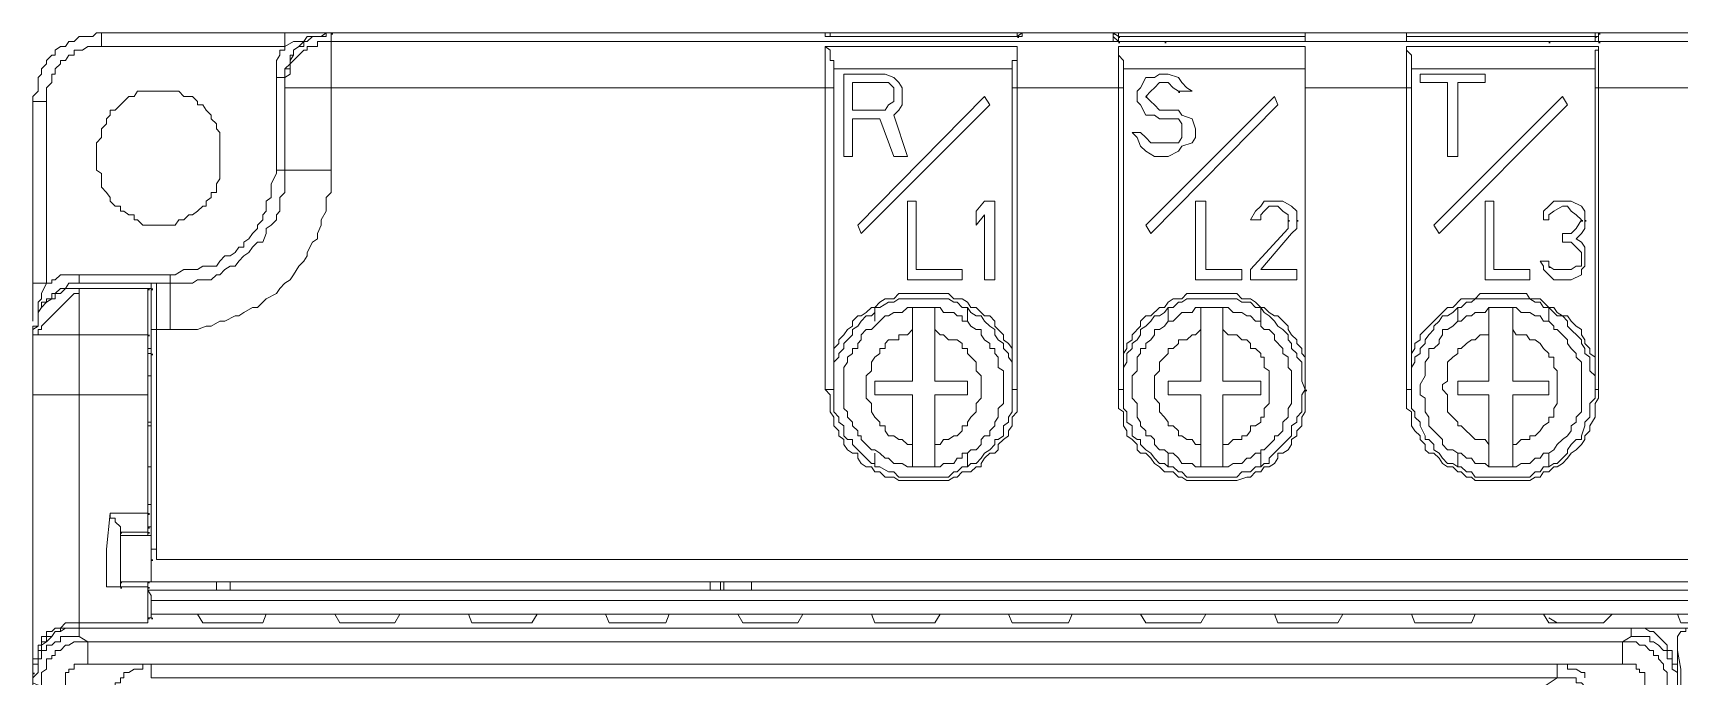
# Model space of a CAD drawing. Header units: millimetres. Extents: x -11 to 1219, y 0 to 1751.
# Drawn here: x 307.9 to 380.5, y 1281.6 to 1309.9 of the extents above; entities that cross this region are included whole.
import ezdxf

# ---------------------------------------------------------------- set-up
doc = ezdxf.new("R2010")
doc.units = ezdxf.units.MM
doc.header["$LTSCALE"] = 10
doc.layers.get('0').update_dxf_attribs({"linetype": 'CONTINUOUS'})
doc.layers.get('Defpoints').update_dxf_attribs({"linetype": 'CONTINUOUS'})

# ---------------------------------------------------------------- blocks, each defined once
blk = doc.blocks.new('Delta Drive')
at = {"layer": 'Defpoints', "lineweight": 0}
for points in [[(0.12917, 0.00667), (0.02, 0.00667), (0.0175, 0.00667), (0.01583, 0.005), (0.00917, 0.005), (0.00667, 0.0025), (0.00417, 0.0025), (0.0025, 0), (0, 0), (-0.0025, -0.00167), (-0.0025, -0.00417), (-0.00417, -0.00417), (-0.00667, -0.00667), (-0.00667, -0.00833), (-0.00917, -0.01083), (-0.00917, -0.01333), (-0.01083, -0.015), (-0.01083, -0.02167), (-0.01333, -0.02417), (-0.01333, -0.02667), (-0.01333, -0.13333)], [(0.105, -0.06), (0.105, -0.015), (0.10917, -0.015), (0.10917, -0.01333), (0.10917, -0.01083), (0.11167, -0.01083), (0.11167, -0.00667), (0.11333, -0.00417), (0.11333, -0.00167), (0.11583, 0), (0.11833, 0), (0.11833, 0.0025), (0.12, 0.0025), (0.1225, 0.005), (0.12667, 0.005), (0.12, 0.005), (0.11833, 0.0025), (0.11333, 0.0025), (0.10917, 0), (0.02, 0), (0.01333, 0), (0.01083, -0.00167), (0.00667, -0.00167), (0.00667, -0.00417), (0.00417, -0.00417), (0.0025, -0.00667), (0, -0.00667), (0, -0.00833), (-0.0025, -0.01083), (-0.0025, -0.01333), (-0.00417, -0.01333), (-0.00417, -0.0175), (-0.00667, -0.02), (-0.00667, -0.02667), (-0.01333, -0.02667)], [(0.00917, -0.11083), (0.05333, -0.11083), (0.05583, -0.11083), (0.06, -0.10833), (0.06667, -0.10833), (0.06917, -0.10667), (0.07583, -0.10667), (0.0775, -0.10417), (0.08, -0.10167), (0.0825, -0.10167), (0.085, -0.1), (0.08667, -0.0975), (0.08917, -0.0975), (0.08917, -0.095), (0.09167, -0.09333), (0.09333, -0.09083), (0.09583, -0.08833), (0.09583, -0.08667), (0.09833, -0.08417), (0.09833, -0.08167), (0.1, -0.08), (0.1, -0.075), (0.1025, -0.07333), (0.1025, -0.06667), (0.105, -0.06167), (0.105, -0.06), (0.10917, -0.06), (0.10917, -0.015), (0.10917, -0.01083), (0.11167, -0.00833), (0.11167, -0.00417), (0.11333, -0.00417), (0.11333, -0.00167), (0.11583, 0), (0.11833, 0.0025), (0.12, 0.005), (0.12667, 0.005), (0.12917, 0.00667), (0.13167, 0.00667), (0.13167, -0.06), (0.13167, -0.07083), (0.12917, -0.07333), (0.12917, -0.08), (0.12667, -0.08417), (0.12667, -0.08667), (0.125, -0.09083), (0.125, -0.09333), (0.1225, -0.095), (0.12, -0.1), (0.12, -0.10167), (0.11833, -0.10417), (0.11583, -0.10667), (0.11333, -0.11083), (0.11167, -0.11333), (0.10917, -0.115), (0.10667, -0.1175), (0.105, -0.12), (0.1, -0.1225), (0.09583, -0.12667), (0.09333, -0.12667), (0.08917, -0.12917), (0.08667, -0.13083), (0.085, -0.13083), (0.08, -0.13333), (0.0775, -0.13333), (0.07333, -0.13583), (0.07083, -0.13583), (0.06667, -0.1375), (0.05333, -0.1375), (0.05333, -0.115), (0.06417, -0.115), (0.06667, -0.11333), (0.07333, -0.11333), (0.07583, -0.11083), (0.0775, -0.11083), (0.08, -0.10833), (0.0825, -0.10667), (0.085, -0.10667), (0.08667, -0.10417), (0.08917, -0.10167), (0.09167, -0.1), (0.09333, -0.0975), (0.09583, -0.095), (0.09833, -0.095), (0.1, -0.09083), (0.1, -0.08833), (0.1025, -0.08667), (0.105, -0.08417), (0.105, -0.08167), (0.10667, -0.08), (0.10667, -0.07333), (0.10917, -0.07083), (0.10917, -0.06), (0.13167, -0.06)], [(0.02, 0), (0.02, 0.00667)], [(0.105, -0.015), (0.105, -0.00667), (0.10667, -0.00417), (0.10667, -0.00167), (0.10917, -0.00167), (0.10917, 0), (0.10917, 0.00667)], [(0.37583, -0.02), (0.10917, -0.02), (0.10917, -0.015), (0.11167, -0.01333), (0.11167, -0.00833), (0.11833, -0.00167), (0.12, -0.00167), (0.12, 0), (0.125, 0), (0.125, 0.0025), (0.13167, 0.0025), (0.95, 0.0025)], [(0.12667, 0.005), (0.12917, 0.005), (0.12917, 0.00667), (0.13167, 0.00667), (1.06167, 0.00667)], [(0.13167, 0.00667), (0.37167, 0.00667), (0.37167, 0.005), (0.37417, 0.005), (0.38083, 0.005), (0.45833, 0.005), (0.465, 0.005), (0.37417, 0.005), (0.37167, 0.005), (0.37167, 0.00667)], [(0.37417, 0.005), (0.37417, 0.00667), (0.37167, 0.00667), (0.37167, 0.005)], [(0.37167, 0.005), (0.37417, 0.005), (0.37167, 0.005)], [(0.37167, 0), (0.37417, -0.00167), (0.37417, -0.00667), (0.37583, -0.00667), (0.37583, -0.00833), (0.37583, -0.16667), (0.37167, -0.16667)], [(0.43583, 0.005), (0.4025, 0.005)], [(0.465, -0.16667), (0.4625, -0.16667), (0.4625, -0.00833), (0.4625, -0.00667), (0.465, -0.00667), (0.465, 0)], [(0.4675, 0.00667), (0.465, 0.005), (0.465, 0.00667), (0.465, 0.005)], [(0.4675, 0.005), (0.4675, 0.00667), (0.51167, 0.00667), (0.51417, 0.005), (0.605, 0.005), (0.605, 0.0025), (0.605, 0.00667), (0.65417, 0.00667), (0.65417, 0.005), (0.74583, 0.005), (0.7475, 0.005), (0.7475, 0.00667), (0.74583, 0.00667), (0.74583, 0.005), (0.74583, 0.0025), (0.7475, 0.0025)], [(0.51167, 0.00667), (0.51167, 0.005)], [(0.51417, 0.0025), (0.51417, 0.005), (0.51417, 0.00667), (0.51417, 0.005)], [(0.53667, 0.0025), (0.51417, 0.0025), (0.53667, 0.0025), (0.72333, 0.0025), (0.74583, 0.0025), (0.72333, 0.0025)], [(0.51417, 0), (0.51417, -0.00417), (0.51667, -0.00667), (0.51667, -0.00833), (0.51667, -0.16667), (0.51417, -0.16667)], [(0.605, 0.005), (0.605, 0.00667), (0.605, 0.005)], [(0.605, -0.16667), (0.605, -0.00833), (0.605, 0)], [(0.65417, -0.16667), (0.65667, -0.16667), (0.65667, -0.00833), (0.65667, -0.00417), (0.65417, -0.00167), (0.65417, 0)], [(0.7475, -0.16667), (0.74583, -0.16667), (0.74583, -0.00833), (0.74583, -0.00167), (0.7475, -0.00167), (0.7475, 0)], [(0.79417, 0.005), (0.79417, 0.00667), (0.7475, 0.00667), (0.7475, 0.005), (0.7475, 0.00667)], [(0.37583, -0.01083), (0.4625, -0.01083)], [(0.51667, -0.01083), (0.605, -0.01083)], [(0.65667, -0.01083), (0.74583, -0.01083)], [(0.4625, -0.02), (0.51667, -0.02)], [(0.605, -0.02), (0.65667, -0.02)], [(0.74583, -0.02), (0.79667, -0.02)], [(-0.00667, -0.02667), (-0.00667, -0.115), (-0.01333, -0.115)], [(0.05333, -0.11083), (0.05333, -0.115), (0.00917, -0.115), (0.00417, -0.115), (0.0025, -0.1175), (0, -0.1175), (-0.0025, -0.12), (-0.00417, -0.12), (-0.00417, -0.1225), (-0.00667, -0.1225), (-0.00667, -0.12417), (-0.00917, -0.12417), (-0.00917, -0.12667), (-0.01083, -0.12917), (-0.01083, -0.13583), (-0.01333, -0.13583), (-0.01333, -0.1375), (-0.01083, -0.13583), (-0.01083, -0.12917), (-0.00917, -0.12667), (-0.00667, -0.12417), (-0.00417, -0.1225), (-0.0025, -0.1225), (-0.0025, -0.12), (0, -0.12), (0.0025, -0.1175), (0.00917, -0.1175), (0.00917, -0.14), (0.00917, -0.2825), (0.00917, -0.28667), (0.01333, -0.28917), (0.01333, -0.3), (0.00667, -0.3), (0.00667, -0.3025), (0.00417, -0.3025), (0.00417, -0.30417), (0.0025, -0.30417), (0.0025, -0.31083)], [(-0.00917, -0.31083), (-0.00917, -0.30417), (-0.00667, -0.3025), (-0.00667, -0.2975), (-0.00417, -0.2975), (-0.00417, -0.29583), (-0.0025, -0.29583), (-0.0025, -0.29333), (0, -0.29333), (0.0025, -0.29083), (0.00417, -0.29083), (0.00667, -0.28917), (0.01333, -0.28917), (0.75917, -0.28917), (0.76583, -0.28917), (0.7675, -0.29083), (0.77, -0.29083), (0.7725, -0.29333), (0.77417, -0.29333), (0.77417, -0.29583), (0.77667, -0.29583), (0.77667, -0.2975), (0.77917, -0.3), (0.77917, -0.3025), (0.78083, -0.30417), (0.78083, -0.31083)], [(0.78583, -0.30917), (0.78583, -0.30417), (0.78333, -0.3025), (0.78333, -0.2975), (0.78083, -0.2975), (0.78083, -0.29333), (0.77917, -0.29333), (0.77667, -0.29083), (0.77417, -0.28917), (0.7725, -0.28917), (0.7725, -0.28667), (0.76333, -0.28667), (0.76333, -0.2825)], [(0.00917, -0.115), (0.00917, -0.11083), (0, -0.11083), (-0.0025, -0.11333), (-0.00417, -0.11333), (-0.00417, -0.115), (-0.00667, -0.115), (-0.00917, -0.12), (-0.00917, -0.1225), (-0.01083, -0.12417), (-0.01083, -0.13333)], [(0.0425, -0.14), (0.0425, -0.16917), (0.0425, -0.14), (0.00917, -0.14), (-0.01333, -0.14), (-0.01083, -0.14), (-0.01083, -0.1375), (-0.00917, -0.1375), (-0.00917, -0.13583), (0.00417, -0.1225), (0.00667, -0.12), (0.00917, -0.12), (0.00917, -0.1175), (0.0425, -0.1175), (0.0425, -0.12417)], [(0.04667, -0.24917), (1.035, -0.24917), (1.035, -0.115), (1.03667, -0.115), (1.03667, -0.1175), (1.03667, -0.26), (0.04417, -0.26), (0.02917, -0.26), (0.02917, -0.2575), (0.02917, -0.24), (0.02917, -0.2375), (0.02917, -0.23583), (0.02917, -0.2625), (0.02667, -0.2625)], [(0.04417, -0.2425), (0.04417, -0.24417), (0.04667, -0.24417), (0.04667, -0.24917), (0.04667, -0.115), (0.04417, -0.115), (0.04417, -0.1175), (0.0425, -0.1175), (0.04417, -0.1175), (0.04417, -0.26), (0.04417, -0.25583), (0.04417, -0.24917)], [(0.4625, -0.15083), (0.4625, -0.14667), (0.46083, -0.14417), (0.45833, -0.1425), (0.45833, -0.14), (0.45417, -0.13583), (0.45417, -0.13333), (0.45167, -0.13083), (0.44917, -0.13083), (0.445, -0.12667), (0.4425, -0.12667), (0.44083, -0.12417), (0.43833, -0.1225), (0.43417, -0.1225), (0.43167, -0.12), (0.4075, -0.12), (0.405, -0.1225), (0.40083, -0.1225), (0.39833, -0.12417), (0.39583, -0.12667), (0.39417, -0.12667), (0.39167, -0.12917), (0.38917, -0.13083), (0.3875, -0.13083), (0.385, -0.13333), (0.385, -0.13583), (0.3825, -0.1375), (0.38083, -0.14), (0.37833, -0.1425), (0.37833, -0.14417), (0.37583, -0.14667), (0.37583, -0.15083)], [(0.605, -0.15083), (0.60333, -0.14917), (0.60333, -0.14667), (0.60083, -0.14417), (0.60083, -0.1425), (0.59833, -0.14), (0.59667, -0.1375), (0.59667, -0.13583), (0.59167, -0.13083), (0.59, -0.13083), (0.5875, -0.12917), (0.585, -0.12667), (0.58333, -0.12667), (0.58083, -0.12417), (0.57833, -0.1225), (0.57417, -0.1225), (0.57167, -0.12), (0.5475, -0.12), (0.545, -0.1225), (0.54083, -0.1225), (0.53833, -0.12417), (0.53667, -0.12667), (0.53417, -0.12667), (0.53, -0.13083), (0.5275, -0.13083), (0.525, -0.13333), (0.525, -0.13583), (0.52083, -0.14), (0.52083, -0.1425), (0.51833, -0.14417), (0.51833, -0.14667), (0.51667, -0.14917), (0.51667, -0.15083)], [(0.74583, -0.15083), (0.74333, -0.14917), (0.74333, -0.14667), (0.74083, -0.14417), (0.74083, -0.1425), (0.73917, -0.14), (0.73917, -0.1375), (0.73667, -0.13583), (0.73417, -0.13333), (0.7325, -0.13083), (0.73, -0.13083), (0.7275, -0.12917), (0.72583, -0.12667), (0.72333, -0.12667), (0.71917, -0.1225), (0.71417, -0.1225), (0.7125, -0.12), (0.69, -0.12), (0.6875, -0.1225), (0.68083, -0.1225), (0.67667, -0.12667), (0.67417, -0.12667), (0.66083, -0.14), (0.66083, -0.1425), (0.65833, -0.14417), (0.65833, -0.14667), (0.65667, -0.14917), (0.65667, -0.15083)], [(0.41417, -0.20417), (0.41417, -0.16917), (0.39583, -0.16917), (0.39583, -0.1625), (0.41417, -0.1625), (0.41417, -0.12667)], [(0.39583, -0.13333), (0.39583, -0.12667)], [(0.425, -0.12667), (0.425, -0.1625), (0.44083, -0.1625), (0.44083, -0.16917), (0.425, -0.16917), (0.425, -0.20417)], [(0.44083, -0.13333), (0.44083, -0.12667)], [(0.55417, -0.20417), (0.55417, -0.16917), (0.53833, -0.16917), (0.53833, -0.1625), (0.55417, -0.1625), (0.55417, -0.12667)], [(0.53833, -0.13333), (0.53833, -0.12667)], [(0.565, -0.12667), (0.565, -0.1625), (0.58333, -0.1625), (0.58333, -0.16917), (0.565, -0.16917), (0.565, -0.20417)], [(0.58333, -0.13333), (0.58333, -0.12667)], [(0.69417, -0.20417), (0.69417, -0.16917), (0.67917, -0.16917), (0.67917, -0.1625), (0.69417, -0.1625), (0.69417, -0.12667)], [(0.67917, -0.13333), (0.67917, -0.12667)], [(0.70583, -0.12667), (0.70583, -0.1625), (0.72333, -0.1625), (0.72333, -0.16917), (0.70583, -0.16917), (0.70583, -0.20417)], [(0.72333, -0.13333), (0.72333, -0.12667)], [(0.0425, -0.28), (0.00917, -0.28), (0.00667, -0.28), (0.0025, -0.28), (0, -0.2825), (-0.0025, -0.2825), (-0.00417, -0.28417), (-0.00667, -0.28417), (-0.00667, -0.28667), (-0.00917, -0.28667), (-0.00917, -0.29083), (-0.01083, -0.29083), (-0.01083, -0.2975), (-0.01333, -0.2975), (-0.01333, -0.3025), (-0.01333, -0.1375)], [(0.04417, -0.1375), (0.05333, -0.1375)], [(0.41417, -0.1375), (0.41167, -0.14), (0.4075, -0.14), (0.4075, -0.1425), (0.4025, -0.1425), (0.40083, -0.14417), (0.40083, -0.14667), (0.39833, -0.14667), (0.39833, -0.14917), (0.39583, -0.15083), (0.39417, -0.15333), (0.39417, -0.1575), (0.39167, -0.16), (0.39167, -0.17083), (0.39417, -0.17333), (0.39417, -0.1775), (0.39583, -0.18), (0.39833, -0.1825), (0.39833, -0.18417), (0.40083, -0.18417), (0.40083, -0.18667), (0.4025, -0.18917), (0.405, -0.18917), (0.4075, -0.19083), (0.40917, -0.19083), (0.41167, -0.19333), (0.41417, -0.19333)], [(0.425, -0.19333), (0.4275, -0.19333), (0.42917, -0.19083), (0.43167, -0.19083), (0.43417, -0.18917), (0.43583, -0.18917), (0.43833, -0.18667), (0.43833, -0.18417), (0.44083, -0.18417), (0.44083, -0.1825), (0.4425, -0.18), (0.445, -0.1775), (0.445, -0.17333), (0.4475, -0.17083), (0.4475, -0.16), (0.445, -0.1575), (0.445, -0.15333), (0.44083, -0.14917), (0.44083, -0.14667), (0.43833, -0.14667), (0.43833, -0.14417), (0.43583, -0.1425), (0.43167, -0.1425), (0.42917, -0.14), (0.4275, -0.14), (0.425, -0.1375)], [(0.55417, -0.1375), (0.55167, -0.14), (0.55, -0.14), (0.5475, -0.1425), (0.54333, -0.1425), (0.54333, -0.14417), (0.54083, -0.14667), (0.53833, -0.14667), (0.53833, -0.14917), (0.53417, -0.15333), (0.53417, -0.1575), (0.53167, -0.16), (0.53167, -0.17083), (0.53417, -0.17333), (0.53417, -0.1775), (0.53667, -0.18), (0.53833, -0.1825), (0.53833, -0.18417), (0.54083, -0.18417), (0.54333, -0.18667), (0.54333, -0.18917), (0.545, -0.18917), (0.5475, -0.19083), (0.55, -0.19083), (0.55167, -0.19333), (0.55417, -0.19333)], [(0.565, -0.19333), (0.5675, -0.19333), (0.57, -0.19083), (0.57417, -0.19083), (0.57417, -0.18917), (0.57667, -0.18917), (0.57833, -0.18667), (0.57833, -0.18417), (0.58083, -0.18417), (0.58333, -0.1825), (0.58333, -0.18), (0.585, -0.18), (0.585, -0.17583), (0.5875, -0.17333), (0.5875, -0.1575), (0.585, -0.15583), (0.585, -0.15083), (0.58333, -0.15083), (0.58333, -0.14917), (0.58083, -0.14667), (0.57833, -0.14667), (0.57833, -0.14417), (0.57667, -0.1425), (0.57417, -0.1425), (0.57167, -0.14), (0.5675, -0.14), (0.565, -0.1375)], [(0.69417, -0.1375), (0.69417, -0.14), (0.69, -0.14), (0.6875, -0.1425), (0.68583, -0.1425), (0.68333, -0.14417), (0.68083, -0.14667), (0.67917, -0.14667), (0.67917, -0.14917), (0.67667, -0.15083), (0.67417, -0.15333), (0.67417, -0.1625), (0.67167, -0.16417), (0.67167, -0.16667), (0.67417, -0.16917), (0.67417, -0.1775), (0.67917, -0.1825), (0.67917, -0.18417), (0.68083, -0.18417), (0.6875, -0.19083), (0.6925, -0.19083), (0.69417, -0.19333)], [(0.70583, -0.19333), (0.7075, -0.19333), (0.71, -0.19083), (0.71417, -0.19083), (0.71417, -0.18917), (0.71667, -0.18917), (0.71917, -0.18667), (0.72083, -0.18417), (0.72333, -0.1825), (0.72333, -0.18), (0.72583, -0.18), (0.72583, -0.17583), (0.7275, -0.17333), (0.7275, -0.1575), (0.72583, -0.15583), (0.72583, -0.15083), (0.72333, -0.15083), (0.72333, -0.14917), (0.72083, -0.14667), (0.71917, -0.14417), (0.71667, -0.1425), (0.71417, -0.1425), (0.7125, -0.14), (0.7075, -0.14), (0.70583, -0.1375)], [(0.04417, -0.14917), (0.0425, -0.14917)], [(0.04417, -0.16), (0.0425, -0.16)], [(-0.01333, -0.16917), (0.0425, -0.16917), (0.0425, -0.22667), (0.0425, -0.22917), (0.0425, -0.23333), (0.0425, -0.23583), (0.0425, -0.2375)], [(0.02917, -0.23583), (0.0425, -0.23583), (0.0425, -0.23333), (0.0425, -0.22917), (0.0425, -0.22667), (0.0425, -0.16917)], [(0.04417, -0.1825), (0.0425, -0.1825)], [(0.0425, -0.18417), (0.04417, -0.18417)], [(0.39583, -0.20417), (0.39583, -0.1975)], [(0.44083, -0.20417), (0.44083, -0.1975)], [(0.53833, -0.20417), (0.53833, -0.1975)], [(0.58333, -0.20417), (0.58333, -0.1975)], [(0.67917, -0.20417), (0.67917, -0.1975)], [(0.72333, -0.20417), (0.72333, -0.1975)], [(0.0425, -0.20417), (0.04417, -0.20417)], [(0.0425, -0.2225), (0.04417, -0.2225)], [(0.0425, -0.23583), (0.0425, -0.2375), (0.0425, -0.23583), (0.04, -0.23583), (0.02917, -0.23583), (0.02917, -0.23333), (0.02667, -0.23083), (0.02667, -0.22917), (0.02417, -0.22917), (0.02417, -0.22667), (0.0225, -0.24417), (0.0225, -0.2625), (0.02667, -0.2625), (0.0425, -0.2625), (0.0225, -0.2625)], [(0.02417, -0.22667), (0.0425, -0.22667)], [(0.02917, -0.2375), (0.04417, -0.2375)], [(0.0425, -0.23333), (0.04417, -0.23333)], [(0.0425, -0.2625), (0.04, -0.2625), (0.02917, -0.2625), (0.02917, -0.26)], [(0.0425, -0.26), (0.0425, -0.2625), (0.0425, -0.26), (0.0425, -0.2625), (0.0425, -0.26417), (0.04417, -0.26417)], [(1.03917, -0.26917), (1.03917, -0.26417), (1.03917, -0.2625), (1.04167, -0.2625), (1.03917, -0.2625), (1.03917, -0.26417), (0.0425, -0.26417)], [(0.0825, -0.26417), (0.0825, -0.26)], [(0.31583, -0.26), (0.31583, -0.26417)], [(0.32083, -0.26), (0.32083, -0.26417)], [(0.3225, -0.26417), (0.3225, -0.26)], [(0.33583, -0.26417), (0.33583, -0.26)], [(1.03917, -0.26417), (1.03917, -0.27083), (1.04167, -0.2775), (1.03917, -0.27583), (1.03917, -0.26917), (0.04417, -0.26917)], [(0.165, -0.27583), (0.1625, -0.28), (0.15833, -0.28), (0.14, -0.28), (0.13583, -0.28), (0.13333, -0.27583), (0.1, -0.27583), (0.06667, -0.27583), (0.04417, -0.27583)], [(0.1, -0.27583), (0.09833, -0.28), (0.09167, -0.28), (0.07583, -0.28), (0.06917, -0.28), (0.06667, -0.27583)], [(0.13333, -0.27583), (0.165, -0.27583), (0.19833, -0.27583), (0.23167, -0.27583), (0.265, -0.27583), (0.29583, -0.27583), (0.32917, -0.27583), (0.33167, -0.28), (0.33583, -0.28), (0.35417, -0.28), (0.35833, -0.28), (0.36083, -0.27583)], [(0.23167, -0.27583), (0.22917, -0.28), (0.2225, -0.28), (0.20667, -0.28), (0.2, -0.28), (0.19833, -0.27583)], [(0.29583, -0.27583), (0.29417, -0.28), (0.2875, -0.28), (0.27167, -0.28), (0.26667, -0.28), (0.265, -0.27583)], [(0.32917, -0.27583), (0.36083, -0.27583), (0.39417, -0.27583), (0.4275, -0.27583), (0.46083, -0.27583)], [(0.4275, -0.27583), (0.425, -0.28), (0.41833, -0.28), (0.4025, -0.28), (0.39583, -0.28), (0.39417, -0.27583)], [(0.55667, -0.27583), (0.525, -0.27583), (0.49167, -0.27583)], [(0.65667, -0.27583), (0.6875, -0.27583), (0.68583, -0.28), (0.68083, -0.28), (0.66333, -0.28), (0.65833, -0.28), (0.65667, -0.27583), (0.62333, -0.27583), (0.59, -0.27583), (0.55667, -0.27583), (0.55417, -0.28), (0.55, -0.28), (0.53167, -0.28), (0.5275, -0.28), (0.525, -0.27583)], [(0.62333, -0.27583), (0.62083, -0.28), (0.61417, -0.28), (0.59833, -0.28), (0.59167, -0.28), (0.59, -0.27583)], [(0.75417, -0.27583), (0.72083, -0.27583), (0.6875, -0.27583)], [(0.88333, -0.27583), (0.87667, -0.29083), (0.87, -0.29083), (0.86333, -0.29083), (0.85917, -0.29083), (0.8525, -0.27583), (0.81917, -0.27583), (0.78583, -0.27583), (0.75417, -0.27583), (0.75, -0.28), (0.74583, -0.28), (0.73, -0.28), (0.72333, -0.28), (0.72083, -0.27583)], [(0.7275, -0.28), (0.72333, -0.2775)], [(0.81917, -0.27583), (0.81667, -0.28), (0.81, -0.28), (0.79417, -0.28), (0.7875, -0.28), (0.78583, -0.27583)], [(0.0025, -0.31083), (-0.00917, -0.31083), (-0.01333, -0.30917), (-0.01333, -0.30667), (-0.01083, -0.30417), (-0.01083, -0.2975), (-0.00917, -0.2975), (-0.00917, -0.29333), (-0.00667, -0.29333), (-0.00667, -0.29083), (-0.00417, -0.29083), (-0.0025, -0.28917), (0, -0.28917), (0, -0.28667), (0.00917, -0.28667)], [(0.78583, -1.475), (0.78583, -1.4775), (0.78583, -0.29333), (0.78583, -0.28667), (0.7875, -0.28417), (0.79, -0.28417), (0.79, -0.2825), (0.79667, -0.2825), (0.00917, -0.2825), (0.76333, -0.2825), (0.77, -0.2825), (0.7725, -0.28417), (0.77417, -0.28417), (0.78083, -0.29083), (0.78083, -0.29333), (0.78333, -0.29333), (0.78333, -0.3), (0.78583, -0.3), (0.78583, -0.30417)], [(0.75917, -0.3), (0.75917, -0.28917), (0.76333, -0.28667)], [(0.78583, -0.29333), (0.7875, -0.3025), (0.7875, -0.885), (0.7875, -0.8875), (0.79, -0.89), (0.7925, -0.89), (0.79417, -0.89167), (0.79917, -0.89167), (0.79917, -0.89), (0.80083, -0.89)], [(0.10917, -1.795), (0.00917, -1.795), (0.00917, -1.49917), (0.00667, -1.49917), (0.00667, -1.4975), (0, -1.4975), (0, -1.495), (-0.00417, -1.495), (-0.00417, -1.4925), (-0.00667, -1.4925), (-0.00667, -1.49083), (-0.00917, -1.48833), (-0.00917, -1.48583), (-0.01083, -1.48583), (-0.01083, -1.47917), (-0.01333, -1.47917), (-0.01333, -1.4775), (-0.01333, -0.30417), (-0.01333, -0.3), (-0.01333, -0.3025), (-0.01333, -0.30417)], [(0.78083, -0.86333), (0.78083, -0.31083), (0.77, -0.31083), (0.77, -0.30417), (0.7675, -0.30417), (0.7675, -0.3025), (0.76583, -0.3025), (0.76583, -0.3), (0.75917, -0.3), (0.01333, -0.3)], [(0.0225, -0.3225), (0.02417, -0.32), (0.02417, -0.31333), (0.02667, -0.31083), (0.02667, -0.30917), (0.02917, -0.30917), (0.02917, -0.30667), (0.03083, -0.30667), (0.03083, -0.30417), (0.03333, -0.30417), (0.03583, -0.3025), (0.04, -0.3025), (0.04, -0.3), (0.04417, -0.3), (0.04417, -0.30667), (0.7275, -0.30667), (0.73667, -0.30667), (0.73667, -0.30917), (0.73917, -0.30917), (0.74083, -0.31083), (0.74083, -0.31333), (0.74333, -0.31333), (0.74333, -0.3225), (0.72333, -0.33833)], [(0.04417, -0.3), (0.7275, -0.3), (0.7325, -0.3), (0.7325, -0.3025), (0.73667, -0.3025), (0.73917, -0.30417), (0.74083, -0.30417), (0.74083, -0.30667)], [(0.7275, -0.3), (0.7275, -0.30667), (0.7075, -0.32)]]:
    blk.add_lwpolyline(points, dxfattribs=at)
for points in [[(0.465, 0), (0.37167, 0), (0.37167, -0.16667), (0.37417, -0.16917), (0.37417, -0.1775), (0.37583, -0.18), (0.37583, -0.18417), (0.37833, -0.18667), (0.37833, -0.18917), (0.38083, -0.19083), (0.38083, -0.19333), (0.3825, -0.19583), (0.385, -0.1975), (0.3875, -0.1975), (0.3875, -0.2), (0.38917, -0.2025), (0.39167, -0.20417), (0.39417, -0.20417), (0.39583, -0.20667), (0.39833, -0.20667), (0.40083, -0.20917), (0.405, -0.20917), (0.4075, -0.21083), (0.43167, -0.21083), (0.43417, -0.20917), (0.43583, -0.20917), (0.43833, -0.20667), (0.4425, -0.20667), (0.445, -0.20417), (0.4475, -0.20417), (0.4475, -0.2025), (0.44917, -0.2), (0.45167, -0.1975), (0.45417, -0.1975), (0.45583, -0.19583), (0.45583, -0.19333), (0.45833, -0.19083), (0.46083, -0.18917), (0.46083, -0.18667), (0.4625, -0.18417), (0.4625, -0.18), (0.465, -0.1775), (0.465, -0.16667)], [(0.465, 0.005), (0.4675, 0.005)], [(0.51417, 0.0025), (0.51167, 0.005), (0.51167, 0.0025)], [(0.605, 0), (0.51417, 0), (0.51417, -0.16667), (0.51417, -0.17583), (0.51667, -0.1775), (0.51667, -0.18417), (0.51833, -0.18667), (0.51833, -0.18917), (0.52083, -0.19083), (0.52333, -0.19333), (0.52333, -0.19583), (0.525, -0.1975), (0.5275, -0.1975), (0.53, -0.2), (0.53167, -0.2025), (0.53417, -0.20417), (0.53667, -0.20667), (0.54083, -0.20667), (0.54333, -0.20917), (0.545, -0.20917), (0.5475, -0.21083), (0.57167, -0.21083), (0.57667, -0.20917), (0.57833, -0.20917), (0.58083, -0.20667), (0.58333, -0.20667), (0.585, -0.20417), (0.5875, -0.20417), (0.59, -0.2025), (0.59167, -0.2), (0.59167, -0.1975), (0.59417, -0.1975), (0.59667, -0.19583), (0.59833, -0.19333), (0.59833, -0.19083), (0.60083, -0.18917), (0.60083, -0.18667), (0.60333, -0.18417), (0.60333, -0.18), (0.605, -0.1775), (0.605, -0.16667)], [(0.65417, 0.00667), (0.65417, 0.005), (0.65417, 0.0025)], [(0.7475, 0), (0.65417, 0), (0.65417, -0.16667), (0.65417, -0.17583), (0.65667, -0.1775), (0.65667, -0.18417), (0.65833, -0.18667), (0.66083, -0.18917), (0.66083, -0.19083), (0.66333, -0.19333), (0.66333, -0.19583), (0.665, -0.1975), (0.6675, -0.1975), (0.67, -0.2), (0.67167, -0.2025), (0.67417, -0.20417), (0.67667, -0.20417), (0.67917, -0.20667), (0.68083, -0.20667), (0.68333, -0.20917), (0.68583, -0.20917), (0.6875, -0.21083), (0.71417, -0.21083), (0.71667, -0.20917), (0.71917, -0.20917), (0.72083, -0.20667), (0.72333, -0.20667), (0.72583, -0.20417), (0.7275, -0.20417), (0.73, -0.2025), (0.7325, -0.2), (0.73417, -0.1975), (0.73667, -0.19583), (0.73917, -0.19333), (0.74083, -0.19083), (0.74083, -0.18917), (0.74333, -0.18667), (0.74333, -0.18417), (0.74583, -0.18), (0.74583, -0.17333), (0.7475, -0.17083), (0.7475, -0.16667)], [(0.7475, 0.005), (0.7475, 0.0025)], [(0.40917, -0.02833), (0.40917, -0.02667), (0.40917, -0.02167), (0.40917, -0.02), (0.4075, -0.0175), (0.405, -0.015), (0.40083, -0.01333), (0.38083, -0.01333), (0.38083, -0.05333), (0.385, -0.05333), (0.385, -0.035), (0.39833, -0.035), (0.405, -0.05333), (0.41167, -0.05333), (0.405, -0.03333), (0.4075, -0.03083)], [(0.53, -0.04667), (0.5275, -0.04417), (0.525, -0.04167), (0.52083, -0.04167), (0.52333, -0.04417), (0.525, -0.04833), (0.5275, -0.05083), (0.53167, -0.05333), (0.53833, -0.05333), (0.54333, -0.05083), (0.545, -0.04833), (0.55, -0.04667), (0.55167, -0.04417), (0.55167, -0.04), (0.55, -0.035), (0.545, -0.03333), (0.54333, -0.03083), (0.53833, -0.03083), (0.53417, -0.03083), (0.53167, -0.02833), (0.53, -0.02667), (0.5275, -0.02417), (0.53, -0.02167), (0.53167, -0.02), (0.53417, -0.0175), (0.53833, -0.0175), (0.54083, -0.02), (0.54333, -0.02167), (0.55, -0.02167), (0.5475, -0.02), (0.545, -0.0175), (0.54333, -0.015), (0.53833, -0.01333), (0.53417, -0.01333), (0.53167, -0.015), (0.5275, -0.015), (0.525, -0.02), (0.52333, -0.02167), (0.52333, -0.02667), (0.525, -0.02833), (0.5275, -0.03333), (0.53167, -0.03333), (0.53417, -0.035), (0.53833, -0.035), (0.54333, -0.035), (0.545, -0.0375), (0.545, -0.04), (0.545, -0.04167), (0.545, -0.04417), (0.54333, -0.04667), (0.53833, -0.04667), (0.53167, -0.04667)], [(0.67917, -0.05333), (0.67917, -0.0175), (0.6925, -0.0175), (0.6925, -0.01333), (0.66083, -0.01333), (0.66083, -0.0175), (0.67417, -0.0175), (0.67417, -0.05333)], [(0.0175, -0.055), (0.0175, -0.06), (0.02, -0.06167), (0.02, -0.06833), (0.0225, -0.07083), (0.02417, -0.07333), (0.02417, -0.075), (0.02667, -0.0775), (0.02917, -0.0775), (0.02917, -0.08), (0.03083, -0.08), (0.03333, -0.08167), (0.03583, -0.08167), (0.03583, -0.08417), (0.0375, -0.08417), (0.04, -0.08667), (0.05583, -0.08667), (0.0575, -0.08417), (0.06, -0.08417), (0.0625, -0.08167), (0.06417, -0.08167), (0.06667, -0.08), (0.06917, -0.0775), (0.07083, -0.0775), (0.07083, -0.075), (0.07333, -0.07333), (0.07333, -0.07083), (0.07583, -0.07083), (0.07583, -0.06667), (0.0775, -0.06417), (0.0775, -0.055), (0.0775, -0.05083), (0.0775, -0.04167), (0.07583, -0.04), (0.07583, -0.0375), (0.07333, -0.035), (0.07333, -0.03333), (0.07083, -0.03083), (0.06917, -0.02833), (0.06667, -0.02833), (0.06667, -0.02667), (0.06417, -0.02417), (0.06, -0.02417), (0.0575, -0.02167), (0.0375, -0.02167), (0.03583, -0.02417), (0.03333, -0.02417), (0.02667, -0.03083), (0.02417, -0.03083), (0.02417, -0.03333), (0.0225, -0.035), (0.0225, -0.0375), (0.02, -0.04), (0.02, -0.04417), (0.0175, -0.04667), (0.0175, -0.05083)], [(0.385, -0.0175), (0.40083, -0.0175), (0.4025, -0.0175), (0.405, -0.02), (0.405, -0.02167), (0.405, -0.02417), (0.405, -0.02667), (0.4025, -0.02833), (0.40083, -0.03083), (0.385, -0.03083)], [(0.3875, -0.08667), (0.38917, -0.09083), (0.45167, -0.02833), (0.44917, -0.02417)], [(0.59, -0.02417), (0.5275, -0.08667), (0.53, -0.09083), (0.59167, -0.02833)], [(0.6675, -0.08667), (0.67, -0.09083), (0.7325, -0.02833), (0.73, -0.02417)], [(0.43833, -0.10833), (0.41583, -0.10833), (0.41583, -0.075), (0.41167, -0.075), (0.41167, -0.11333), (0.43833, -0.11333)], [(0.44917, -0.08167), (0.44917, -0.11333), (0.45417, -0.11333), (0.45417, -0.075), (0.44917, -0.075), (0.445, -0.08), (0.445, -0.08667)], [(0.57417, -0.10833), (0.55667, -0.10833), (0.55667, -0.075), (0.55167, -0.075), (0.55167, -0.11333), (0.57417, -0.11333)], [(0.58333, -0.0775), (0.58083, -0.08), (0.57833, -0.08417), (0.58333, -0.08417), (0.58333, -0.08167), (0.585, -0.08), (0.5875, -0.0775), (0.59167, -0.0775), (0.59417, -0.08), (0.59667, -0.08167), (0.59667, -0.08417), (0.59667, -0.08833), (0.57833, -0.10833), (0.57833, -0.11333), (0.60083, -0.11333), (0.60083, -0.10833), (0.58333, -0.10833), (0.59833, -0.09083), (0.60083, -0.08833), (0.60083, -0.08417), (0.60083, -0.08), (0.59833, -0.0775), (0.59417, -0.075), (0.59167, -0.075), (0.59, -0.075), (0.585, -0.075)], [(0.71417, -0.10833), (0.69667, -0.10833), (0.69667, -0.075), (0.6925, -0.075), (0.6925, -0.11333), (0.71417, -0.11333)], [(0.72333, -0.08167), (0.72583, -0.08), (0.73, -0.0775), (0.7325, -0.0775), (0.73417, -0.08), (0.73667, -0.08167), (0.73917, -0.08417), (0.73667, -0.08833), (0.73417, -0.09083), (0.7325, -0.09083), (0.73, -0.09083), (0.73, -0.095), (0.7325, -0.095), (0.73417, -0.095), (0.73667, -0.0975), (0.73917, -0.1), (0.73917, -0.10417), (0.73917, -0.10667), (0.73667, -0.10667), (0.73417, -0.10833), (0.7325, -0.10833), (0.7275, -0.10833), (0.72583, -0.10833), (0.72333, -0.10667), (0.72333, -0.10417), (0.71917, -0.10417), (0.72083, -0.10667), (0.72083, -0.10833), (0.72333, -0.11083), (0.72583, -0.11333), (0.7275, -0.11333), (0.7325, -0.11333), (0.73417, -0.11333), (0.73917, -0.11083), (0.73917, -0.10833), (0.74083, -0.10667), (0.74083, -0.10417), (0.74083, -0.1), (0.74083, -0.0975), (0.73917, -0.095), (0.73667, -0.09333), (0.73917, -0.09083), (0.74083, -0.08833), (0.74083, -0.08417), (0.74083, -0.08), (0.73917, -0.0775), (0.73417, -0.075), (0.7325, -0.075), (0.73, -0.075), (0.72583, -0.075), (0.72333, -0.0775), (0.72083, -0.08), (0.72083, -0.08417), (0.72333, -0.08417)], [(0.0425, -0.1175), (0.0425, -0.1225), (0.0425, -0.13583), (0.0425, -0.12417)], [(0.4625, -0.16667), (0.4625, -0.15333), (0.46083, -0.15083), (0.46083, -0.14917), (0.45833, -0.14667), (0.45833, -0.14417), (0.45583, -0.1425), (0.45417, -0.14), (0.45417, -0.1375), (0.45167, -0.13583), (0.44917, -0.13333), (0.4475, -0.13083), (0.445, -0.13083), (0.4425, -0.12917), (0.44083, -0.12667), (0.43833, -0.12667), (0.43583, -0.12417), (0.43417, -0.12417), (0.43167, -0.1225), (0.4075, -0.1225), (0.405, -0.12417), (0.4025, -0.12417), (0.39833, -0.12667), (0.39583, -0.12667), (0.39583, -0.12917), (0.39417, -0.13083), (0.39167, -0.13083), (0.38917, -0.13333), (0.3875, -0.13583), (0.385, -0.1375), (0.385, -0.14), (0.38083, -0.14417), (0.38083, -0.14667), (0.37833, -0.14917), (0.37833, -0.15083), (0.37583, -0.15333), (0.37583, -0.1775), (0.37833, -0.18), (0.37833, -0.1825), (0.38083, -0.18417), (0.38083, -0.18917), (0.3825, -0.19083), (0.385, -0.19083), (0.385, -0.19333), (0.39417, -0.2025), (0.39583, -0.2025), (0.39583, -0.20417), (0.39833, -0.20417), (0.4025, -0.20667), (0.405, -0.20667), (0.4075, -0.20917), (0.43167, -0.20917), (0.43417, -0.20667), (0.43583, -0.20667), (0.43833, -0.20417), (0.44083, -0.20417), (0.4425, -0.2025), (0.445, -0.2025), (0.4475, -0.2), (0.44917, -0.1975), (0.45167, -0.19583), (0.45417, -0.19333), (0.45417, -0.19083), (0.45583, -0.19083), (0.45833, -0.18917), (0.45833, -0.18417), (0.46083, -0.1825), (0.46083, -0.18), (0.4625, -0.1775)], [(0.45833, -0.16667), (0.45833, -0.1575), (0.45583, -0.15583), (0.45583, -0.15083), (0.45417, -0.14917), (0.45417, -0.14667), (0.45167, -0.14667), (0.45167, -0.14417), (0.44917, -0.1425), (0.4475, -0.14), (0.4475, -0.1375), (0.445, -0.1375), (0.4425, -0.13583), (0.44083, -0.13333), (0.43833, -0.13333), (0.43833, -0.13083), (0.43583, -0.13083), (0.43417, -0.12917), (0.42917, -0.12917), (0.4275, -0.12667), (0.41167, -0.12667), (0.40917, -0.12917), (0.405, -0.12917), (0.4025, -0.13083), (0.40083, -0.13083), (0.39417, -0.1375), (0.39167, -0.1375), (0.38917, -0.14), (0.38917, -0.1425), (0.3875, -0.14417), (0.3875, -0.14667), (0.385, -0.14667), (0.385, -0.14917), (0.3825, -0.15083), (0.3825, -0.15333), (0.38083, -0.15583), (0.38083, -0.17583), (0.3825, -0.1775), (0.3825, -0.18), (0.385, -0.1825), (0.385, -0.18417), (0.3875, -0.18667), (0.3875, -0.18917), (0.38917, -0.18917), (0.38917, -0.19083), (0.39417, -0.19583), (0.39583, -0.19583), (0.39833, -0.1975), (0.40083, -0.2), (0.4025, -0.2), (0.405, -0.2025), (0.40917, -0.2025), (0.41167, -0.20417), (0.4275, -0.20417), (0.42917, -0.2025), (0.43417, -0.2025), (0.43583, -0.2), (0.43833, -0.2), (0.43833, -0.1975), (0.44083, -0.1975), (0.4425, -0.19583), (0.445, -0.19583), (0.4475, -0.19333), (0.4475, -0.19083), (0.44917, -0.18917), (0.45167, -0.18917), (0.45167, -0.18667), (0.45417, -0.18417), (0.45417, -0.1825), (0.45583, -0.18), (0.45583, -0.17583), (0.45833, -0.17333)], [(0.605, -0.16667), (0.60333, -0.1625), (0.60333, -0.15333), (0.60083, -0.15083), (0.60083, -0.14917), (0.59833, -0.14667), (0.59833, -0.14417), (0.59667, -0.1425), (0.59667, -0.14), (0.59417, -0.1375), (0.59167, -0.13583), (0.59, -0.13333), (0.5875, -0.13083), (0.585, -0.12917), (0.58333, -0.12667), (0.58083, -0.12667), (0.57833, -0.12417), (0.57417, -0.12417), (0.57167, -0.1225), (0.5475, -0.1225), (0.545, -0.12417), (0.54333, -0.12417), (0.54083, -0.12667), (0.53833, -0.12667), (0.53667, -0.12917), (0.53417, -0.13083), (0.53167, -0.13083), (0.53, -0.13333), (0.5275, -0.13583), (0.525, -0.1375), (0.525, -0.14), (0.52333, -0.1425), (0.52083, -0.14417), (0.52083, -0.14667), (0.51833, -0.14917), (0.51833, -0.15333), (0.51667, -0.15583), (0.51667, -0.17583), (0.51833, -0.1775), (0.51833, -0.1825), (0.52083, -0.18417), (0.52083, -0.18917), (0.52333, -0.19083), (0.525, -0.19083), (0.525, -0.19333), (0.5275, -0.19583), (0.53, -0.1975), (0.53167, -0.2), (0.53417, -0.2025), (0.53667, -0.2025), (0.53833, -0.20417), (0.54083, -0.20417), (0.54333, -0.20667), (0.545, -0.20667), (0.5475, -0.20917), (0.57167, -0.20917), (0.57417, -0.20667), (0.57833, -0.20667), (0.58083, -0.20417), (0.58333, -0.20417), (0.585, -0.2025), (0.5875, -0.2025), (0.5875, -0.2), (0.59833, -0.18917), (0.59833, -0.18417), (0.60083, -0.1825), (0.60083, -0.18), (0.60333, -0.1775), (0.60333, -0.16917)], [(0.59833, -0.16667), (0.59833, -0.1575), (0.59667, -0.15583), (0.59667, -0.15083), (0.59417, -0.14917), (0.59417, -0.14667), (0.59, -0.1425), (0.59, -0.14), (0.5875, -0.1375), (0.585, -0.1375), (0.58333, -0.13583), (0.58333, -0.13333), (0.58083, -0.13333), (0.57833, -0.13083), (0.57667, -0.13083), (0.57417, -0.12917), (0.57, -0.12917), (0.5675, -0.12667), (0.55167, -0.12667), (0.55, -0.12917), (0.545, -0.12917), (0.54083, -0.13333), (0.53833, -0.13333), (0.53667, -0.13583), (0.53417, -0.1375), (0.53167, -0.1375), (0.53167, -0.14), (0.53, -0.1425), (0.5275, -0.14417), (0.5275, -0.14667), (0.525, -0.14667), (0.525, -0.14917), (0.52333, -0.15083), (0.52333, -0.1575), (0.52083, -0.16), (0.52083, -0.17083), (0.52333, -0.17333), (0.52333, -0.18), (0.525, -0.1825), (0.525, -0.18417), (0.5275, -0.18667), (0.5275, -0.18917), (0.53, -0.18917), (0.53167, -0.19083), (0.53167, -0.19333), (0.53417, -0.19583), (0.53667, -0.19583), (0.53833, -0.1975), (0.54083, -0.1975), (0.54333, -0.2), (0.545, -0.2025), (0.55, -0.2025), (0.55167, -0.20417), (0.5675, -0.20417), (0.57, -0.2025), (0.57417, -0.2025), (0.57667, -0.2), (0.57833, -0.2), (0.58083, -0.1975), (0.58333, -0.1975), (0.58333, -0.19583), (0.585, -0.19583), (0.59, -0.19083), (0.59, -0.18917), (0.59167, -0.18917), (0.59417, -0.18667), (0.59417, -0.1825), (0.59667, -0.18), (0.59667, -0.17583), (0.59833, -0.17333)], [(0.74583, -0.16667), (0.74583, -0.16), (0.74333, -0.1575), (0.74333, -0.15083), (0.74083, -0.14917), (0.74083, -0.14667), (0.73917, -0.14417), (0.73917, -0.1425), (0.7325, -0.13583), (0.7325, -0.13333), (0.73, -0.13083), (0.7275, -0.13083), (0.72333, -0.12667), (0.72083, -0.12667), (0.71917, -0.12417), (0.71667, -0.12417), (0.71417, -0.1225), (0.6875, -0.1225), (0.68583, -0.12417), (0.68333, -0.12417), (0.68083, -0.12667), (0.67917, -0.12667), (0.67667, -0.12917), (0.67417, -0.13083), (0.67167, -0.13083), (0.67, -0.13333), (0.6675, -0.13583), (0.6675, -0.1375), (0.665, -0.14), (0.66333, -0.1425), (0.66333, -0.14417), (0.66083, -0.14667), (0.66083, -0.14917), (0.65833, -0.15083), (0.65833, -0.15333), (0.65667, -0.15583), (0.65667, -0.17583), (0.65833, -0.1775), (0.65833, -0.18), (0.66083, -0.1825), (0.66083, -0.18417), (0.66333, -0.18917), (0.66333, -0.19083), (0.665, -0.19083), (0.6675, -0.19333), (0.6675, -0.19583), (0.67, -0.1975), (0.67167, -0.2), (0.67417, -0.2025), (0.67667, -0.2025), (0.67917, -0.20417), (0.68083, -0.20417), (0.68333, -0.20667), (0.68583, -0.20667), (0.6875, -0.20917), (0.71417, -0.20917), (0.71667, -0.20667), (0.71917, -0.20667), (0.72083, -0.20417), (0.72333, -0.20417), (0.72583, -0.2025), (0.7275, -0.2025), (0.7325, -0.1975), (0.7325, -0.19583), (0.73417, -0.19333), (0.73667, -0.19083), (0.73917, -0.19083), (0.73917, -0.18917), (0.74083, -0.18417), (0.74083, -0.1825), (0.74333, -0.18), (0.74333, -0.17333), (0.74583, -0.17083)], [(0.73917, -0.16667), (0.73917, -0.15333), (0.73667, -0.15083), (0.73667, -0.14917), (0.73417, -0.14667), (0.7325, -0.14417), (0.7325, -0.1425), (0.7275, -0.1375), (0.72583, -0.1375), (0.72583, -0.13583), (0.72333, -0.13333), (0.72083, -0.13333), (0.71917, -0.13083), (0.71667, -0.13083), (0.71417, -0.12917), (0.71, -0.12917), (0.7075, -0.12667), (0.69417, -0.12667), (0.6925, -0.12917), (0.6875, -0.12917), (0.68583, -0.13083), (0.68333, -0.13083), (0.68083, -0.13333), (0.67917, -0.13333), (0.67667, -0.13583), (0.67417, -0.1375), (0.67167, -0.1375), (0.67167, -0.14), (0.67, -0.1425), (0.67, -0.14417), (0.6675, -0.14667), (0.665, -0.14667), (0.665, -0.15083), (0.66333, -0.15333), (0.66333, -0.16), (0.66083, -0.16417), (0.66083, -0.16917), (0.66333, -0.17083), (0.66333, -0.1775), (0.665, -0.18), (0.665, -0.18417), (0.67167, -0.19083), (0.67167, -0.19333), (0.67417, -0.19583), (0.67667, -0.19583), (0.67917, -0.1975), (0.68083, -0.1975), (0.68333, -0.2), (0.68583, -0.2), (0.6875, -0.2025), (0.6925, -0.2025), (0.69417, -0.20417), (0.7075, -0.20417), (0.71, -0.2025), (0.71417, -0.2025), (0.71667, -0.2), (0.71917, -0.2), (0.72083, -0.1975), (0.72333, -0.1975), (0.72583, -0.19583), (0.7275, -0.19333), (0.73, -0.19083), (0.7325, -0.18917), (0.73417, -0.18667), (0.73417, -0.18417), (0.73667, -0.1825), (0.73667, -0.18), (0.73917, -0.1775)], [(0.0425, -0.1375), (0.0425, -0.14), (0.0425, -0.1375), (0.0425, -0.13583)], [(0.0425, -0.14667), (0.04417, -0.14667)], [(0.04417, -0.26667), (0.0425, -0.26417), (0.0425, -0.2625), (0.0425, -0.26417), (0.0425, -0.26917), (0.0425, -0.27333), (0.0425, -0.2775), (0.0425, -0.28), (0.0425, -0.2775), (0.04417, -0.2775), (0.04417, -0.27333)], [(0.07583, -0.26), (0.07583, -0.26417)], [(0.485, -0.28), (0.49, -0.28), (0.49167, -0.27583), (0.46083, -0.27583), (0.4625, -0.28), (0.4675, -0.28)], [(0.00917, -0.2825), (0.0025, -0.2825), (0, -0.28417), (-0.0025, -0.28417), (-0.00417, -0.28667), (-0.00667, -0.28917), (-0.00917, -0.29083), (-0.00917, -0.29333), (-0.01083, -0.29333), (-0.01083, -0.3), (-0.01333, -0.3), (-0.01083, -0.3), (-0.01083, -0.29333), (-0.00917, -0.29333), (-0.00917, -0.28917), (-0.00667, -0.28917), (-0.00667, -0.28667), (-0.00417, -0.28667), (-0.0025, -0.28417), (0, -0.28417), (0, -0.2825)]]:
    blk.add_lwpolyline(points, close=True, dxfattribs=at)
at = {"layer": 'Defpoints', "lineweight": 0, "transparency": 33554559}
for points in [[(0.13167, 0.00583), (0.1325, 0.00583), (0.13167, 0.00667), (0.1325, 0.00667)], [(0.13167, 0.00583), (0.1325, 0.00583), (0.13167, 0.00667), (0.1325, 0.00667)], [(0.465, 0.00417), (0.46583, 0.00417), (0.465, 0.005), (0.46583, 0.005)], [(0.51167, 0.00583), (0.5125, 0.00583), (0.51167, 0.00667), (0.5125, 0.00667)], [(0.51417, 0.00417), (0.515, 0.00417), (0.51417, 0.005), (0.515, 0.005)], [(0.51417, 0.00417), (0.515, 0.00417), (0.51417, 0.005), (0.515, 0.005)], [(0.51417, 0.00417), (0.515, 0.00417), (0.51417, 0.005), (0.515, 0.005)], [(0.51417, 0.00167), (0.515, 0.00167), (0.51417, 0.0025), (0.515, 0.0025)], [(0.51417, 0.00167), (0.515, 0.00167), (0.51417, 0.0025), (0.515, 0.0025)], [(0.53667, 0.00167), (0.5375, 0.00167), (0.53667, 0.0025), (0.5375, 0.0025)], [(0.72333, 0.00167), (0.72417, 0.00167), (0.72333, 0.0025), (0.72417, 0.0025)], [(0.74583, 0.00417), (0.74667, 0.00417), (0.74583, 0.005), (0.74667, 0.005)], [(0.74583, 0.00417), (0.74667, 0.00417), (0.74583, 0.005), (0.74667, 0.005)], [(0.74583, 0.00417), (0.74667, 0.00417), (0.74583, 0.005), (0.74667, 0.005)], [(0.7475, 0.00583), (0.74833, 0.00583), (0.7475, 0.00667), (0.74833, 0.00667)], [(0.7475, 0.00167), (0.74833, 0.00167), (0.7475, 0.0025), (0.74833, 0.0025)], [(0.54333, -0.0225), (0.54417, -0.0225), (0.54333, -0.02167), (0.54417, -0.02167)], [(0.5275, -0.025), (0.52833, -0.025), (0.5275, -0.02417), (0.52833, -0.02417)], [(0.59667, -0.085), (0.5975, -0.085), (0.59667, -0.08417), (0.5975, -0.08417)], [(0.60083, -0.085), (0.60167, -0.085), (0.60083, -0.08417), (0.60167, -0.08417)], [(0.73917, -0.085), (0.74, -0.085), (0.73917, -0.08417), (0.74, -0.08417)], [(0.74083, -0.085), (0.74167, -0.085), (0.74083, -0.08417), (0.74167, -0.08417)], [(0.72333, -0.1075), (0.72417, -0.1075), (0.72333, -0.10667), (0.72417, -0.10667)], [(0.0425, -0.11833), (0.04333, -0.11833), (0.0425, -0.1175), (0.04333, -0.1175)], [(0.0425, -0.11833), (0.04333, -0.11833), (0.0425, -0.1175), (0.04333, -0.1175)], [(0.0425, -0.11833), (0.04333, -0.11833), (0.0425, -0.1175), (0.04333, -0.1175)], [(0.0425, -0.11833), (0.04333, -0.11833), (0.0425, -0.1175), (0.04333, -0.1175)], [(0.0425, -0.11833), (0.04333, -0.11833), (0.0425, -0.1175), (0.04333, -0.1175)], [(0.0425, -0.11833), (0.04333, -0.11833), (0.0425, -0.1175), (0.04333, -0.1175)], [(0.0425, -0.11833), (0.04333, -0.11833), (0.0425, -0.1175), (0.04333, -0.1175)], [(0.04417, -0.11833), (0.045, -0.11833), (0.04417, -0.1175), (0.045, -0.1175)], [(0.0425, -0.14083), (0.04333, -0.14083), (0.0425, -0.14), (0.04333, -0.14)], [(0.04417, -0.15), (0.045, -0.15), (0.04417, -0.14917), (0.045, -0.14917)], [(0.605, -0.1675), (0.60583, -0.1675), (0.605, -0.16667), (0.60583, -0.16667)], [(0.0425, -0.2275), (0.04333, -0.2275), (0.0425, -0.22667), (0.04333, -0.22667)], [(0.0425, -0.2275), (0.04333, -0.2275), (0.0425, -0.22667), (0.04333, -0.22667)], [(0.0425, -0.2275), (0.04333, -0.2275), (0.0425, -0.22667), (0.04333, -0.22667)], [(0.02917, -0.23667), (0.03, -0.23667), (0.02917, -0.23583), (0.03, -0.23583)], [(0.02917, -0.23667), (0.03, -0.23667), (0.02917, -0.23583), (0.03, -0.23583)], [(0.02917, -0.23667), (0.03, -0.23667), (0.02917, -0.23583), (0.03, -0.23583)], [(0.0425, -0.23417), (0.04333, -0.23417), (0.0425, -0.23333), (0.04333, -0.23333)], [(0.0425, -0.23417), (0.04333, -0.23417), (0.0425, -0.23333), (0.04333, -0.23333)], [(0.0425, -0.23417), (0.04333, -0.23417), (0.0425, -0.23333), (0.04333, -0.23333)], [(0.0425, -0.23667), (0.04333, -0.23667), (0.0425, -0.23583), (0.04333, -0.23583)], [(0.0425, -0.23667), (0.04333, -0.23667), (0.0425, -0.23583), (0.04333, -0.23583)], [(0.0425, -0.23667), (0.04333, -0.23667), (0.0425, -0.23583), (0.04333, -0.23583)], [(0.0425, -0.23667), (0.04333, -0.23667), (0.0425, -0.23583), (0.04333, -0.23583)], [(0.0425, -0.23667), (0.04333, -0.23667), (0.0425, -0.23583), (0.04333, -0.23583)], [(0.0425, -0.23667), (0.04333, -0.23667), (0.0425, -0.23583), (0.04333, -0.23583)], [(0.0425, -0.23667), (0.04333, -0.23667), (0.0425, -0.23583), (0.04333, -0.23583)], [(0.0425, -0.23667), (0.04333, -0.23667), (0.0425, -0.23583), (0.04333, -0.23583)], [(0.0425, -0.23667), (0.04333, -0.23667), (0.0425, -0.23583), (0.04333, -0.23583)], [(0.04417, -0.25), (0.045, -0.25), (0.04417, -0.24917), (0.045, -0.24917)], [(0.04417, -0.25), (0.045, -0.25), (0.04417, -0.24917), (0.045, -0.24917)], [(0.02917, -0.26083), (0.03, -0.26083), (0.02917, -0.26), (0.03, -0.26)], [(0.02917, -0.26083), (0.03, -0.26083), (0.02917, -0.26), (0.03, -0.26)], [(0.02917, -0.26333), (0.03, -0.26333), (0.02917, -0.2625), (0.03, -0.2625)], [(0.0425, -0.26083), (0.04333, -0.26083), (0.0425, -0.26), (0.04333, -0.26)], [(0.0425, -0.26083), (0.04333, -0.26083), (0.0425, -0.26), (0.04333, -0.26)], [(0.0425, -0.26333), (0.04333, -0.26333), (0.0425, -0.2625), (0.04333, -0.2625)], [(0.0425, -0.26333), (0.04333, -0.26333), (0.0425, -0.2625), (0.04333, -0.2625)], [(0.0425, -0.26333), (0.04333, -0.26333), (0.0425, -0.2625), (0.04333, -0.2625)], [(0.0425, -0.26333), (0.04333, -0.26333), (0.0425, -0.2625), (0.04333, -0.2625)], [(0.0425, -0.26333), (0.04333, -0.26333), (0.0425, -0.2625), (0.04333, -0.2625)], [(0.0425, -0.26333), (0.04333, -0.26333), (0.0425, -0.2625), (0.04333, -0.2625)], [(0.0425, -0.26333), (0.04333, -0.26333), (0.0425, -0.2625), (0.04333, -0.2625)], [(0.0425, -0.26333), (0.04333, -0.26333), (0.0425, -0.2625), (0.04333, -0.2625)], [(0.0425, -0.26333), (0.04333, -0.26333), (0.0425, -0.2625), (0.04333, -0.2625)], [(0.0425, -0.26333), (0.04333, -0.26333), (0.0425, -0.2625), (0.04333, -0.2625)], [(0.0425, -0.26333), (0.04333, -0.26333), (0.0425, -0.2625), (0.04333, -0.2625)], [(0.0425, -0.26333), (0.04333, -0.26333), (0.0425, -0.2625), (0.04333, -0.2625)], [(0.0425, -0.26333), (0.04333, -0.26333), (0.0425, -0.2625), (0.04333, -0.2625)], [(0.0425, -0.26333), (0.04333, -0.26333), (0.0425, -0.2625), (0.04333, -0.2625)], [(0.0425, -0.27833), (0.04333, -0.27833), (0.0425, -0.2775), (0.04333, -0.2775)], [(0.04417, -0.27833), (0.045, -0.27833), (0.04417, -0.2775), (0.045, -0.2775)], [(-0.01333, -0.305), (-0.0125, -0.305), (-0.01333, -0.30417), (-0.0125, -0.30417)]]:
    blk.add_solid(points, dxfattribs=at)

msp = doc.modelspace()

# ---------------------------------------------------------------- block references
at = {"xscale": 90.77036714357496, "yscale": 90.77036714357496, "zscale": 90.77036714357496}
msp.add_blockref('Delta Drive', (309.1271, 1309.3236), dxfattribs=at)

doc.saveas('drawing.dxf')
